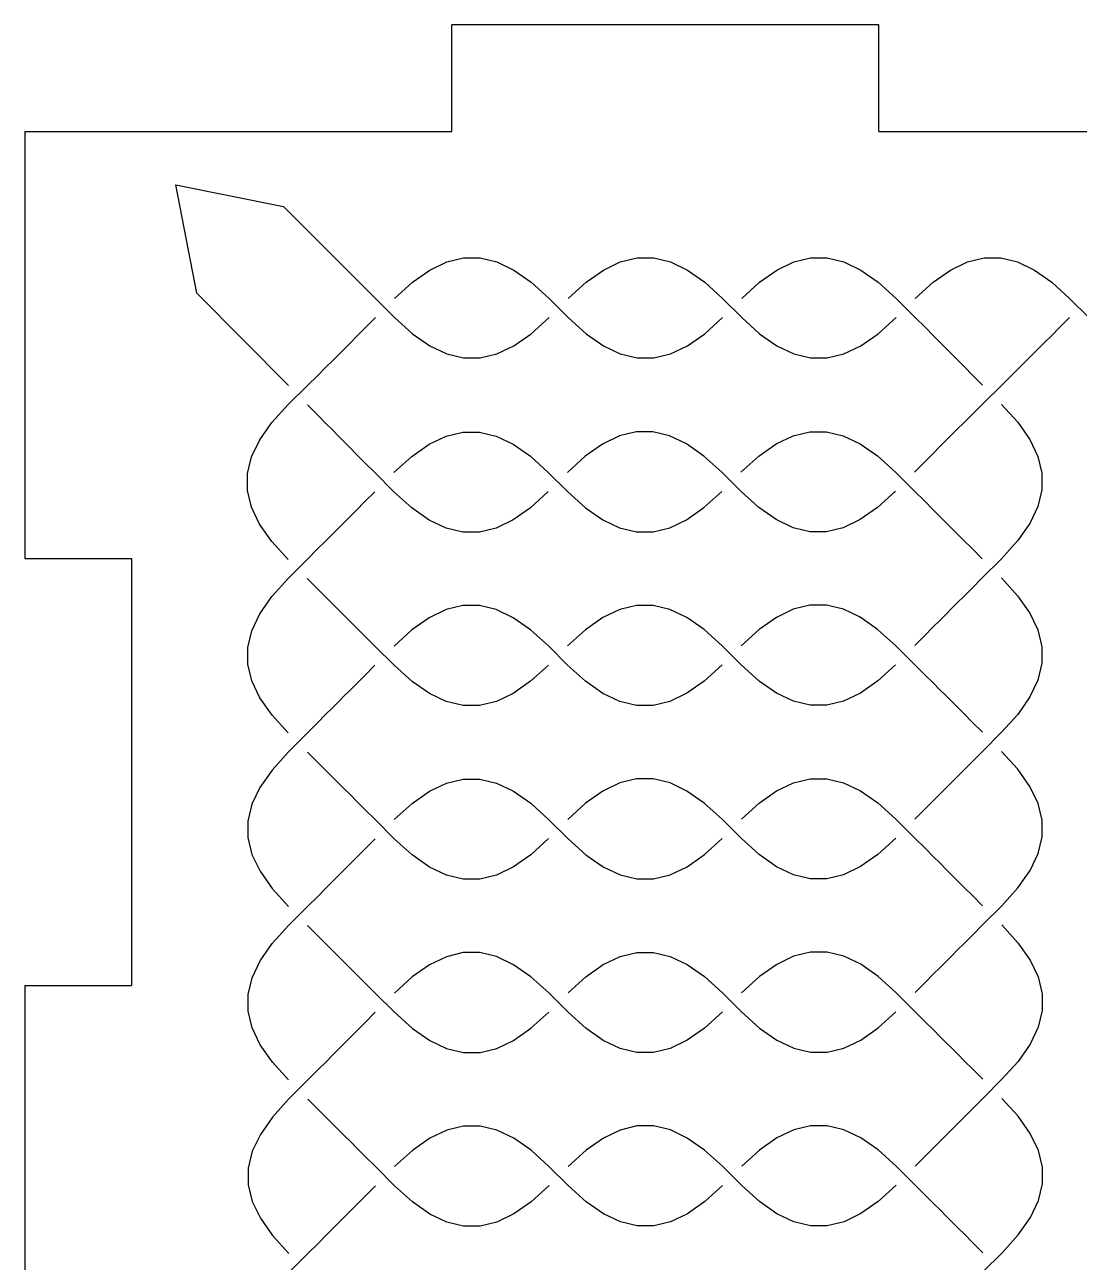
# Model space of a CAD drawing. Extents: x -112 to 112, y -170 to 170.
# Drawn here: x -111.8 to -56.9, y 105.8 to 170.2 of the extents above; entities that cross this region are included whole.
import ezdxf

# ---------------------------------------------------------------- set-up
doc = ezdxf.new("R2010")
doc.units = 0
doc.header["$MEASUREMENT"] = 0
doc.layers.get('0').update_dxf_attribs({"linetype": 'CONTINUOUS'})

msp = doc.modelspace()

# ---------------------------------------------------------------- linework, layer by layer
for p, q in [((-89.539, 164.626), (-89.539, 170.183)), ((-67.314, 170.183), (-89.539, 170.183)), ((-67.314, 164.626), (-67.314, 170.183)), ((-111.764, 164.626), (-89.539, 164.626)), ((-111.764, 164.626), (-111.764, 142.401)), ((-67.314, 164.626), (-45.089, 164.626)), ((-103.904, 161.842), (-98.304, 160.731)), ((-102.816, 156.216), (-103.904, 161.842)), ((-98.304, 160.731), (-93.514, 155.941)), ((-90.685, 157.414), (-89.803, 157.835)), ((-89.803, 157.835), (-88.933, 158.045)), ((-88.933, 158.045), (-88.067, 158.045)), ((-88.067, 158.045), (-87.197, 157.835)), ((-87.197, 157.835), (-86.315, 157.414)), ((-81.654, 157.414), (-80.772, 157.835)), ((-80.772, 157.835), (-79.902, 158.045)), ((-79.902, 158.045), (-79.036, 158.045)), ((-79.036, 158.045), (-78.166, 157.835)), ((-78.166, 157.835), (-77.284, 157.414)), ((-72.622, 157.414), (-71.741, 157.835)), ((-71.741, 157.835), (-70.871, 158.045)), ((-70.871, 158.045), (-70.005, 158.045)), ((-70.005, 158.045), (-69.135, 157.835)), ((-69.135, 157.835), (-68.253, 157.414)), ((-63.591, 157.414), (-62.709, 157.835)), ((-62.709, 157.835), (-61.84, 158.045)), ((-61.84, 158.045), (-60.974, 158.045)), ((-60.974, 158.045), (-60.104, 157.835)), ((-60.104, 157.835), (-59.222, 157.414)), ((-91.587, 156.783), (-90.685, 157.414)), ((-86.315, 157.414), (-85.413, 156.783)), ((-82.555, 156.783), (-81.654, 157.414)), ((-77.284, 157.414), (-76.382, 156.783)), ((-73.524, 156.783), (-72.622, 157.414)), ((-68.253, 157.414), (-67.351, 156.783)), ((-64.493, 156.783), (-63.591, 157.414)), ((-59.222, 157.414), (-58.32, 156.783)), ((-92.517, 155.941), (-91.587, 156.783)), ((-85.413, 156.783), (-84.483, 155.941)), ((-83.485, 155.941), (-82.555, 156.783)), ((-76.382, 156.783), (-75.452, 155.941)), ((-74.454, 155.941), (-73.524, 156.783)), ((-67.351, 156.783), (-66.421, 155.941)), ((-65.423, 155.941), (-64.493, 156.783)), ((-58.32, 156.783), (-57.39, 155.941)), ((-98.047, 151.407), (-102.816, 156.216)), ((-93.514, 155.941), (-92.517, 154.943)), ((-84.483, 155.941), (-83.485, 154.943)), ((-75.452, 155.941), (-74.454, 154.943)), ((-66.421, 155.941), (-65.423, 154.943)), ((-57.39, 155.941), (-56.392, 154.943)), ((-94.043, 154.414), (-93.514, 154.943)), ((-92.517, 154.943), (-91.587, 154.102)), ((-85.413, 154.102), (-84.483, 154.943)), ((-83.485, 154.943), (-82.555, 154.102)), ((-76.382, 154.102), (-75.452, 154.943)), ((-74.454, 154.943), (-73.524, 154.102)), ((-67.351, 154.102), (-66.421, 154.943)), ((-65.423, 154.943), (-64.899, 154.419)), ((-57.39, 154.943), (-57.918, 154.416)), ((-94.822, 153.631), (-94.469, 153.986)), ((-94.469, 153.986), (-94.043, 154.414)), ((-91.587, 154.102), (-90.685, 153.471)), ((-86.315, 153.471), (-85.413, 154.102)), ((-82.555, 154.102), (-81.654, 153.471)), ((-77.284, 153.471), (-76.382, 154.102)), ((-73.524, 154.102), (-72.622, 153.471)), ((-68.253, 153.471), (-67.351, 154.102)), ((-64.899, 154.419), (-64.475, 153.995)), ((-64.475, 153.995), (-64.124, 153.643)), ((-58.343, 153.99), (-58.697, 153.637)), ((-57.918, 154.416), (-58.343, 153.99)), ((-95.426, 153.022), (-95.131, 153.319)), ((-95.131, 153.319), (-94.822, 153.631)), ((-90.685, 153.471), (-89.803, 153.05)), ((-87.197, 153.05), (-86.315, 153.471)), ((-81.654, 153.471), (-80.772, 153.05)), ((-78.166, 153.05), (-77.284, 153.471)), ((-72.622, 153.471), (-71.741, 153.05)), ((-69.135, 153.05), (-68.253, 153.471)), ((-64.124, 153.643), (-63.816, 153.334)), ((-63.816, 153.334), (-63.524, 153.04)), ((-59.007, 153.327), (-59.302, 153.032)), ((-58.697, 153.637), (-59.007, 153.327)), ((-96.09, 152.356), (-95.736, 152.71)), ((-95.736, 152.71), (-95.426, 153.022)), ((-89.803, 153.05), (-88.933, 152.84)), ((-88.933, 152.84), (-88.067, 152.84)), ((-88.067, 152.84), (-87.197, 153.05)), ((-80.772, 153.05), (-79.902, 152.84)), ((-79.902, 152.84), (-79.036, 152.84)), ((-79.036, 152.84), (-78.166, 153.05)), ((-71.741, 153.05), (-70.871, 152.84)), ((-70.871, 152.84), (-70.005, 152.84)), ((-70.005, 152.84), (-69.135, 153.05)), ((-63.524, 153.04), (-63.217, 152.731)), ((-63.217, 152.731), (-62.867, 152.378)), ((-59.613, 152.723), (-59.967, 152.371)), ((-59.302, 153.032), (-59.613, 152.723)), ((-96.518, 151.93), (-96.09, 152.356)), ((-62.867, 152.378), (-62.445, 151.952)), ((-59.967, 152.371), (-60.395, 151.947)), ((-98.051, 150.409), (-97.049, 151.402)), ((-97.049, 151.402), (-96.518, 151.93)), ((-62.445, 151.952), (-61.922, 151.426)), ((-60.924, 151.421), (-61.926, 150.428)), ((-60.395, 151.947), (-60.924, 151.421)), ((-98.899, 149.479), (-98.051, 150.409)), ((-96.53, 149.876), (-97.053, 150.405)), ((-61.926, 150.428), (-62.456, 149.902)), ((-60.929, 150.424), (-60.091, 149.491)), ((-99.535, 148.576), (-98.899, 149.479)), ((-96.108, 149.449), (-96.53, 149.876)), ((-95.758, 149.094), (-96.108, 149.449)), ((-62.884, 149.477), (-63.239, 149.125)), ((-62.456, 149.902), (-62.884, 149.477)), ((-60.091, 149.491), (-59.463, 148.587)), ((-95.452, 148.783), (-95.758, 149.094)), ((-89.843, 148.769), (-88.973, 148.981)), ((-88.973, 148.981), (-88.107, 148.982)), ((-88.107, 148.982), (-87.237, 148.772)), ((-79.942, 148.99), (-80.812, 148.779)), ((-79.076, 148.991), (-79.942, 148.99)), ((-78.206, 148.781), (-79.076, 148.991)), ((-71.781, 148.788), (-70.911, 149)), ((-70.911, 149), (-70.045, 149)), ((-70.045, 149), (-69.175, 148.791)), ((-69.175, 148.791), (-68.293, 148.371)), ((-63.549, 148.815), (-63.845, 148.52)), ((-63.239, 149.125), (-63.549, 148.815)), ((-99.959, 147.692), (-99.535, 148.576)), ((-95.16, 148.487), (-95.452, 148.783)), ((-94.853, 148.176), (-95.16, 148.487)), ((-94.502, 147.823), (-94.853, 148.176)), ((-91.626, 147.716), (-90.724, 148.348)), ((-90.724, 148.348), (-89.843, 148.769)), ((-87.237, 148.772), (-86.355, 148.352)), ((-86.355, 148.352), (-85.452, 147.722)), ((-81.693, 148.357), (-82.594, 147.725)), ((-80.812, 148.779), (-81.693, 148.357)), ((-77.324, 148.362), (-78.206, 148.781)), ((-76.421, 147.731), (-77.324, 148.362)), ((-73.563, 147.734), (-72.662, 148.367)), ((-72.662, 148.367), (-71.781, 148.788)), ((-68.293, 148.371), (-67.39, 147.741)), ((-64.155, 148.21), (-64.508, 147.856)), ((-63.845, 148.52), (-64.155, 148.21)), ((-59.463, 148.587), (-59.044, 147.705)), ((-100.172, 146.818), (-99.959, 147.692)), ((-94.079, 147.398), (-94.502, 147.823)), ((-92.555, 146.873), (-91.626, 147.716)), ((-85.452, 147.722), (-84.521, 146.881)), ((-82.594, 147.725), (-83.524, 146.882)), ((-75.49, 146.891), (-76.421, 147.731)), ((-74.493, 146.892), (-73.563, 147.734)), ((-67.39, 147.741), (-66.459, 146.9)), ((-64.508, 147.856), (-64.934, 147.43)), ((-59.044, 147.705), (-58.836, 146.836)), ((-93.553, 146.872), (-94.079, 147.398)), ((-92.554, 145.875), (-93.553, 146.872)), ((-84.521, 146.881), (-83.523, 145.885)), ((-74.492, 145.894), (-75.49, 146.891)), ((-66.459, 146.9), (-65.46, 145.904)), ((-64.934, 147.43), (-65.461, 146.901)), ((-100.173, 145.949), (-100.172, 146.818)), ((-58.836, 146.836), (-58.837, 145.971)), ((-99.963, 145.075), (-100.173, 145.949)), ((-94.077, 145.348), (-93.551, 145.874)), ((-91.623, 145.035), (-92.554, 145.875)), ((-84.52, 145.884), (-85.449, 145.041)), ((-83.523, 145.885), (-82.592, 145.044)), ((-76.418, 145.051), (-75.489, 145.893)), ((-73.561, 145.053), (-74.492, 145.894)), ((-66.458, 145.902), (-67.387, 145.06)), ((-65.46, 145.904), (-64.934, 145.378)), ((-58.837, 145.971), (-59.048, 145.103)), ((-99.541, 144.189), (-99.963, 145.075)), ((-94.501, 144.923), (-94.077, 145.348)), ((-90.72, 144.404), (-91.623, 145.035)), ((-85.449, 145.041), (-86.351, 144.409)), ((-82.592, 145.044), (-81.689, 144.414)), ((-77.32, 144.418), (-76.418, 145.051)), ((-72.658, 144.423), (-73.561, 145.053)), ((-67.387, 145.06), (-68.289, 144.428)), ((-64.934, 145.378), (-64.509, 144.954)), ((-64.509, 144.954), (-64.156, 144.602)), ((-59.048, 145.103), (-59.47, 144.222)), ((-95.162, 144.261), (-94.853, 144.57)), ((-94.853, 144.57), (-94.501, 144.923)), ((-89.838, 143.985), (-90.72, 144.404)), ((-86.351, 144.409), (-87.232, 143.987)), ((-81.689, 144.414), (-80.807, 143.994)), ((-78.201, 143.997), (-77.32, 144.418)), ((-71.776, 144.003), (-72.658, 144.423)), ((-68.289, 144.428), (-69.17, 144.006)), ((-64.156, 144.602), (-63.847, 144.293)), ((-63.847, 144.293), (-63.552, 143.999)), ((-98.908, 143.284), (-99.541, 144.189)), ((-96.116, 143.304), (-95.764, 143.657)), ((-95.764, 143.657), (-95.456, 143.966)), ((-95.456, 143.966), (-95.162, 144.261)), ((-88.968, 143.775), (-89.838, 143.985)), ((-88.102, 143.776), (-88.968, 143.775)), ((-87.232, 143.987), (-88.102, 143.776)), ((-80.807, 143.994), (-79.937, 143.785)), ((-79.937, 143.785), (-79.071, 143.785)), ((-79.071, 143.785), (-78.201, 143.997)), ((-70.906, 143.794), (-71.776, 144.003)), ((-70.04, 143.795), (-70.906, 143.794)), ((-69.17, 144.006), (-70.04, 143.795)), ((-63.552, 143.999), (-63.243, 143.691)), ((-63.243, 143.691), (-62.891, 143.339)), ((-59.47, 144.222), (-60.1, 143.321)), ((-98.063, 142.352), (-98.908, 143.284)), ((-96.54, 142.879), (-96.116, 143.304)), ((-62.891, 143.339), (-62.466, 142.915)), ((-60.1, 143.321), (-60.941, 142.39)), ((-111.764, 142.401), (-106.208, 142.401)), ((-106.208, 142.401), (-106.208, 120.176)), ((-98.062, 141.354), (-97.066, 142.353)), ((-97.066, 142.353), (-96.54, 142.879)), ((-62.466, 142.915), (-61.939, 142.389)), ((-60.941, 142.39), (-61.938, 141.392)), ((-98.903, 140.423), (-98.062, 141.354)), ((-96.538, 140.83), (-97.065, 141.355)), ((-61.938, 141.392), (-62.463, 140.865)), ((-60.94, 141.393), (-60.098, 140.463)), ((-99.533, 139.52), (-98.903, 140.423)), ((-96.113, 140.405), (-96.538, 140.83)), ((-62.888, 140.44), (-63.239, 140.087)), ((-62.463, 140.865), (-62.888, 140.44)), ((-60.098, 140.463), (-59.466, 139.562)), ((-95.76, 140.053), (-96.113, 140.405)), ((-95.451, 139.745), (-95.76, 140.053)), ((-88.964, 139.949), (-89.833, 139.738)), ((-88.098, 139.95), (-88.964, 139.949)), ((-87.228, 139.741), (-88.098, 139.95)), ((-79.933, 139.959), (-80.802, 139.748)), ((-79.067, 139.96), (-79.933, 139.959)), ((-78.197, 139.75), (-79.067, 139.96)), ((-70.902, 139.968), (-71.771, 139.757)), ((-70.036, 139.969), (-70.902, 139.968)), ((-69.166, 139.76), (-70.036, 139.969)), ((-63.548, 139.778), (-63.842, 139.484)), ((-63.239, 140.087), (-63.548, 139.778)), ((-99.953, 138.638), (-99.533, 139.52)), ((-95.156, 139.451), (-95.451, 139.745)), ((-94.847, 139.142), (-95.156, 139.451)), ((-94.495, 138.79), (-94.847, 139.142)), ((-90.715, 139.316), (-91.616, 138.684)), ((-89.833, 139.738), (-90.715, 139.316)), ((-86.346, 139.321), (-87.228, 139.741)), ((-85.443, 138.691), (-86.346, 139.321)), ((-81.684, 139.326), (-82.585, 138.694)), ((-80.802, 139.748), (-81.684, 139.326)), ((-77.314, 139.33), (-78.197, 139.75)), ((-76.412, 138.7), (-77.314, 139.33)), ((-72.653, 139.335), (-73.554, 138.703)), ((-71.771, 139.757), (-72.653, 139.335)), ((-68.283, 139.34), (-69.166, 139.76)), ((-67.381, 138.71), (-68.283, 139.34)), ((-64.151, 139.174), (-64.502, 138.822)), ((-63.842, 139.484), (-64.151, 139.174)), ((-59.466, 139.562), (-59.044, 138.681)), ((-100.163, 137.768), (-99.953, 138.638)), ((-94.07, 138.366), (-94.495, 138.79)), ((-91.616, 138.684), (-92.545, 137.842)), ((-84.512, 137.85), (-85.443, 138.691)), ((-82.585, 138.694), (-83.514, 137.851)), ((-75.481, 137.86), (-76.412, 138.7)), ((-73.554, 138.703), (-74.483, 137.861)), ((-66.45, 137.869), (-67.381, 138.71)), ((-64.502, 138.822), (-64.927, 138.397)), ((-59.044, 138.681), (-58.833, 137.811)), ((-93.543, 137.841), (-94.07, 138.366)), ((-92.544, 136.844), (-93.543, 137.841)), ((-83.513, 136.854), (-84.512, 137.85)), ((-74.482, 136.863), (-75.481, 137.86)), ((-65.451, 136.872), (-66.45, 137.869)), ((-64.927, 138.397), (-65.452, 137.87)), ((-100.162, 136.902), (-100.163, 137.768)), ((-58.833, 137.811), (-58.832, 136.945)), ((-99.95, 136.033), (-100.162, 136.902)), ((-93.542, 136.843), (-94.068, 136.317)), ((-91.613, 136.004), (-92.544, 136.844)), ((-84.511, 136.852), (-85.44, 136.01)), ((-82.582, 136.013), (-83.513, 136.854)), ((-75.48, 136.862), (-76.409, 136.019)), ((-73.551, 136.022), (-74.482, 136.863)), ((-66.449, 136.871), (-67.378, 136.029)), ((-64.924, 136.347), (-65.451, 136.872)), ((-58.832, 136.945), (-59.041, 136.075)), ((-99.529, 135.151), (-99.95, 136.033)), ((-94.068, 136.317), (-94.492, 135.891)), ((-90.711, 135.373), (-91.613, 136.004)), ((-85.44, 136.01), (-86.341, 135.378)), ((-81.68, 135.383), (-82.582, 136.013)), ((-76.409, 136.019), (-77.31, 135.387)), ((-72.649, 135.392), (-73.551, 136.022)), ((-67.378, 136.029), (-68.279, 135.397)), ((-64.499, 135.923), (-64.924, 136.347)), ((-64.147, 135.571), (-64.499, 135.923)), ((-59.041, 136.075), (-59.461, 135.193)), ((-94.844, 135.539), (-95.152, 135.23)), ((-94.492, 135.891), (-94.844, 135.539)), ((-89.828, 134.953), (-90.711, 135.373)), ((-86.341, 135.378), (-87.223, 134.956)), ((-80.797, 134.963), (-81.68, 135.383)), ((-77.31, 135.387), (-78.192, 134.966)), ((-71.766, 134.972), (-72.649, 135.392)), ((-68.279, 135.397), (-69.161, 134.975)), ((-63.838, 135.262), (-64.147, 135.571)), ((-98.897, 134.25), (-99.529, 135.151)), ((-95.755, 134.626), (-96.107, 134.273)), ((-95.446, 134.935), (-95.755, 134.626)), ((-95.152, 135.23), (-95.446, 134.935)), ((-88.958, 134.744), (-89.828, 134.953)), ((-88.093, 134.745), (-88.958, 134.744)), ((-87.223, 134.956), (-88.093, 134.745)), ((-79.927, 134.753), (-80.797, 134.963)), ((-79.061, 134.754), (-79.927, 134.753)), ((-78.192, 134.966), (-79.061, 134.754)), ((-70.896, 134.763), (-71.766, 134.972)), ((-70.03, 134.764), (-70.896, 134.763)), ((-69.161, 134.975), (-70.03, 134.764)), ((-63.543, 134.968), (-63.838, 135.262)), ((-63.234, 134.66), (-63.543, 134.968)), ((-62.881, 134.308), (-63.234, 134.66)), ((-59.461, 135.193), (-60.091, 134.29)), ((-98.054, 133.321), (-98.897, 134.25)), ((-96.107, 134.273), (-96.531, 133.848)), ((-62.456, 133.884), (-62.881, 134.308)), ((-60.091, 134.29), (-60.932, 133.359)), ((-96.531, 133.848), (-97.056, 133.322)), ((-61.93, 133.358), (-62.456, 133.884)), ((-60.932, 133.359), (-61.929, 132.361)), ((-97.056, 133.322), (-98.053, 132.323)), ((-98.053, 132.323), (-98.893, 131.392)), ((-96.529, 131.798), (-97.055, 132.324)), ((-61.929, 132.361), (-62.454, 131.834)), ((-60.088, 131.432), (-60.931, 132.361)), ((-96.104, 131.374), (-96.529, 131.798)), ((-62.878, 131.409), (-63.23, 131.056)), ((-62.454, 131.834), (-62.878, 131.409)), ((-59.456, 130.531), (-60.088, 131.432)), ((-98.893, 131.392), (-99.524, 130.489)), ((-95.751, 131.022), (-96.104, 131.374)), ((-95.442, 130.714), (-95.751, 131.022)), ((-89.824, 130.707), (-88.954, 130.918)), ((-88.954, 130.918), (-88.088, 130.919)), ((-88.088, 130.919), (-87.218, 130.71)), ((-79.923, 130.928), (-80.793, 130.717)), ((-79.058, 130.929), (-79.923, 130.928)), ((-78.187, 130.719), (-79.058, 130.929)), ((-71.762, 130.726), (-70.892, 130.937)), ((-70.892, 130.937), (-70.026, 130.938)), ((-70.026, 130.938), (-69.156, 130.729)), ((-63.23, 131.056), (-63.539, 130.747)), ((-99.524, 130.489), (-99.944, 129.607)), ((-95.147, 130.42), (-95.442, 130.714)), ((-94.838, 130.111), (-95.147, 130.42)), ((-94.485, 129.759), (-94.838, 130.111)), ((-91.607, 129.653), (-90.705, 130.285)), ((-90.705, 130.285), (-89.824, 130.707)), ((-87.218, 130.71), (-86.336, 130.29)), ((-86.336, 130.29), (-85.433, 129.66)), ((-81.674, 130.295), (-82.576, 129.663)), ((-80.793, 130.717), (-81.674, 130.295)), ((-77.305, 130.299), (-78.187, 130.719)), ((-76.402, 129.669), (-77.305, 130.299)), ((-73.545, 129.672), (-72.643, 130.304)), ((-72.643, 130.304), (-71.762, 130.726)), ((-69.156, 130.729), (-68.274, 130.309)), ((-68.274, 130.309), (-67.371, 129.679)), ((-64.141, 130.143), (-64.493, 129.791)), ((-63.833, 130.452), (-64.141, 130.143)), ((-63.539, 130.747), (-63.833, 130.452)), ((-59.034, 129.65), (-59.456, 130.531)), ((-99.944, 129.607), (-100.153, 128.737)), ((-94.06, 129.335), (-94.485, 129.759)), ((-92.536, 128.811), (-91.607, 129.653)), ((-85.433, 129.66), (-84.503, 128.819)), ((-82.576, 129.663), (-83.505, 128.82)), ((-75.472, 128.829), (-76.402, 129.669)), ((-74.474, 128.83), (-73.545, 129.672)), ((-67.371, 129.679), (-66.44, 128.838)), ((-64.493, 129.791), (-64.917, 129.366)), ((-58.823, 128.78), (-59.034, 129.65)), ((-93.534, 128.81), (-94.06, 129.335)), ((-74.473, 127.832), (-75.472, 128.829)), ((-66.44, 128.838), (-65.442, 127.841)), ((-64.917, 129.366), (-65.443, 128.839)), ((-100.153, 128.737), (-100.152, 127.871)), ((-92.535, 127.813), (-93.534, 128.81)), ((-84.503, 128.819), (-83.504, 127.822)), ((-58.822, 127.914), (-58.823, 128.78)), ((-100.152, 127.871), (-99.941, 127.001)), ((-94.058, 127.285), (-93.533, 127.812)), ((-91.604, 126.972), (-92.535, 127.813)), ((-84.502, 127.821), (-85.431, 126.979)), ((-83.504, 127.822), (-82.573, 126.982)), ((-76.4, 126.988), (-75.47, 127.831)), ((-73.542, 126.991), (-74.473, 127.832)), ((-66.439, 127.84), (-67.369, 126.998)), ((-65.442, 127.841), (-64.915, 127.316)), ((-59.032, 127.044), (-58.822, 127.914)), ((-99.941, 127.001), (-99.519, 126.12)), ((-94.482, 126.86), (-94.058, 127.285)), ((-90.701, 126.342), (-91.604, 126.972)), ((-85.431, 126.979), (-86.332, 126.347)), ((-82.573, 126.982), (-81.67, 126.352)), ((-77.301, 126.356), (-76.4, 126.988)), ((-72.639, 126.361), (-73.542, 126.991)), ((-67.369, 126.998), (-68.27, 126.366)), ((-64.915, 127.316), (-64.49, 126.892)), ((-64.49, 126.892), (-64.137, 126.54)), ((-59.452, 126.162), (-59.032, 127.044)), ((-95.143, 126.199), (-94.834, 126.508)), ((-94.834, 126.508), (-94.482, 126.86)), ((-89.819, 125.922), (-90.701, 126.342)), ((-86.332, 126.347), (-87.214, 125.925)), ((-81.67, 126.352), (-80.788, 125.932)), ((-78.182, 125.935), (-77.301, 126.356)), ((-71.757, 125.941), (-72.639, 126.361)), ((-68.27, 126.366), (-69.151, 125.944)), ((-64.137, 126.54), (-63.828, 126.231)), ((-99.519, 126.12), (-98.887, 125.219)), ((-95.745, 125.595), (-95.437, 125.904)), ((-95.437, 125.904), (-95.143, 126.199)), ((-88.949, 125.713), (-89.819, 125.922)), ((-88.083, 125.714), (-88.949, 125.713)), ((-87.214, 125.925), (-88.083, 125.714)), ((-80.788, 125.932), (-79.918, 125.722)), ((-79.918, 125.722), (-79.052, 125.723)), ((-79.052, 125.723), (-78.182, 125.935)), ((-70.887, 125.732), (-71.757, 125.941)), ((-70.021, 125.733), (-70.887, 125.732)), ((-69.151, 125.944), (-70.021, 125.733)), ((-63.828, 126.231), (-63.534, 125.937)), ((-63.534, 125.937), (-63.224, 125.629)), ((-63.224, 125.629), (-62.872, 125.277)), ((-60.082, 125.259), (-59.452, 126.162)), ((-98.887, 125.219), (-98.045, 124.29)), ((-96.521, 124.817), (-96.097, 125.242)), ((-96.097, 125.242), (-95.745, 125.595)), ((-62.872, 125.277), (-62.447, 124.853)), ((-60.922, 124.328), (-60.082, 125.259)), ((-97.047, 124.291), (-96.521, 124.817)), ((-62.447, 124.853), (-61.92, 124.327)), ((-61.919, 123.329), (-60.922, 124.328)), ((-98.044, 123.292), (-97.047, 124.291)), ((-98.884, 122.361), (-98.044, 123.292)), ((-97.046, 123.293), (-96.519, 122.767)), ((-62.445, 122.803), (-61.919, 123.329)), ((-60.921, 123.33), (-60.079, 122.401)), ((-96.519, 122.767), (-96.094, 122.343)), ((-62.869, 122.378), (-62.445, 122.803)), ((-60.079, 122.401), (-59.447, 121.5)), ((-99.514, 121.458), (-98.884, 122.361)), ((-96.094, 122.343), (-95.742, 121.991)), ((-95.742, 121.991), (-95.432, 121.683)), ((-88.945, 121.887), (-89.815, 121.676)), ((-88.079, 121.888), (-88.945, 121.887)), ((-87.209, 121.679), (-88.079, 121.888)), ((-80.783, 121.685), (-79.914, 121.897)), ((-79.914, 121.897), (-79.048, 121.898)), ((-79.048, 121.898), (-78.178, 121.688)), ((-70.883, 121.906), (-71.752, 121.695)), ((-70.017, 121.907), (-70.883, 121.906)), ((-69.147, 121.698), (-70.017, 121.907)), ((-63.529, 121.716), (-63.221, 122.025)), ((-63.221, 122.025), (-62.869, 122.378)), ((-99.934, 120.576), (-99.514, 121.458)), ((-95.432, 121.683), (-95.138, 121.389)), ((-95.138, 121.389), (-94.829, 121.08)), ((-90.696, 121.254), (-91.597, 120.622)), ((-89.815, 121.676), (-90.696, 121.254)), ((-86.327, 121.259), (-87.209, 121.679)), ((-85.424, 120.629), (-86.327, 121.259)), ((-82.566, 120.632), (-81.665, 121.264)), ((-81.665, 121.264), (-80.783, 121.685)), ((-78.178, 121.688), (-77.296, 121.268)), ((-77.296, 121.268), (-76.393, 120.638)), ((-72.634, 121.273), (-73.535, 120.641)), ((-71.752, 121.695), (-72.634, 121.273)), ((-68.265, 121.278), (-69.147, 121.698)), ((-67.362, 120.648), (-68.265, 121.278)), ((-64.484, 120.76), (-64.132, 121.112)), ((-64.132, 121.112), (-63.823, 121.421)), ((-63.823, 121.421), (-63.529, 121.716)), ((-59.447, 121.5), (-59.025, 120.619)), ((-100.144, 119.706), (-99.934, 120.576)), ((-94.829, 121.08), (-94.476, 120.728)), ((-94.476, 120.728), (-94.051, 120.304)), ((-91.597, 120.622), (-92.526, 119.78)), ((-84.493, 119.788), (-85.424, 120.629)), ((-83.495, 119.789), (-82.566, 120.632)), ((-76.393, 120.638), (-75.462, 119.798)), ((-73.535, 120.641), (-74.464, 119.799)), ((-66.431, 119.807), (-67.362, 120.648)), ((-64.908, 120.334), (-64.484, 120.76)), ((-59.025, 120.619), (-58.814, 119.749)), ((-111.764, 120.176), (-106.208, 120.176)), ((-111.764, 120.176), (-111.764, 97.951)), ((-94.051, 120.304), (-93.524, 119.779)), ((-65.432, 118.81), (-66.431, 119.807)), ((-65.433, 119.808), (-64.908, 120.334)), ((-100.143, 118.84), (-100.144, 119.706)), ((-93.524, 119.779), (-92.526, 118.782)), ((-83.494, 118.791), (-84.493, 119.788)), ((-75.462, 119.798), (-74.463, 118.801)), ((-58.814, 119.749), (-58.813, 118.883)), ((-99.931, 117.97), (-100.143, 118.84)), ((-93.523, 118.781), (-94.049, 118.254)), ((-92.526, 118.782), (-91.595, 117.941)), ((-85.421, 117.948), (-84.492, 118.79)), ((-82.564, 117.951), (-83.494, 118.791)), ((-75.461, 118.8), (-76.39, 117.957)), ((-74.463, 118.801), (-73.532, 117.96)), ((-67.359, 117.967), (-66.43, 118.809)), ((-64.906, 118.285), (-65.432, 118.81)), ((-58.813, 118.883), (-59.022, 118.013)), ((-99.51, 117.089), (-99.931, 117.97)), ((-94.049, 118.254), (-94.473, 117.829)), ((-91.595, 117.941), (-90.692, 117.311)), ((-86.323, 117.316), (-85.421, 117.948)), ((-81.661, 117.321), (-82.564, 117.951)), ((-76.39, 117.957), (-77.291, 117.325)), ((-73.532, 117.96), (-72.63, 117.33)), ((-68.26, 117.335), (-67.359, 117.967)), ((-64.481, 117.861), (-64.906, 118.285)), ((-59.022, 118.013), (-59.442, 117.131)), ((-94.825, 117.477), (-95.133, 117.167)), ((-94.473, 117.829), (-94.825, 117.477)), ((-90.692, 117.311), (-89.81, 116.891)), ((-87.204, 116.894), (-86.323, 117.316)), ((-80.779, 116.901), (-81.661, 117.321)), ((-77.291, 117.325), (-78.173, 116.903)), ((-72.63, 117.33), (-71.747, 116.91)), ((-69.142, 116.913), (-68.26, 117.335)), ((-64.128, 117.509), (-64.481, 117.861)), ((-63.819, 117.2), (-64.128, 117.509)), ((-98.878, 116.188), (-99.51, 117.089)), ((-95.427, 116.873), (-95.736, 116.564)), ((-95.133, 117.167), (-95.427, 116.873)), ((-89.81, 116.891), (-88.939, 116.682)), ((-88.939, 116.682), (-88.074, 116.683)), ((-88.074, 116.683), (-87.204, 116.894)), ((-79.908, 116.691), (-80.779, 116.901)), ((-79.043, 116.692), (-79.908, 116.691)), ((-78.173, 116.903), (-79.043, 116.692)), ((-71.747, 116.91), (-70.877, 116.701)), ((-70.877, 116.701), (-70.012, 116.702)), ((-70.012, 116.702), (-69.142, 116.913)), ((-63.524, 116.906), (-63.819, 117.2)), ((-63.215, 116.598), (-63.524, 116.906)), ((-62.862, 116.246), (-63.215, 116.598)), ((-59.442, 117.131), (-60.072, 116.228)), ((-98.035, 115.258), (-98.878, 116.188)), ((-96.088, 116.211), (-96.512, 115.786)), ((-95.736, 116.564), (-96.088, 116.211)), ((-62.437, 115.822), (-62.862, 116.246)), ((-60.072, 116.228), (-60.913, 115.297)), ((-96.512, 115.786), (-97.037, 115.259)), ((-61.911, 115.296), (-62.437, 115.822)), ((-60.913, 115.297), (-61.91, 114.298)), ((-97.037, 115.259), (-98.034, 114.261)), ((-98.034, 114.261), (-98.875, 113.33)), ((-96.51, 113.736), (-97.036, 114.262)), ((-61.91, 114.298), (-62.435, 113.772)), ((-60.069, 113.37), (-60.912, 114.299)), ((-96.085, 113.312), (-96.51, 113.736)), ((-62.435, 113.772), (-62.859, 113.347)), ((-59.437, 112.469), (-60.069, 113.37)), ((-98.875, 113.33), (-99.505, 112.427)), ((-95.732, 112.96), (-96.085, 113.312)), ((-95.423, 112.652), (-95.732, 112.96)), ((-88.936, 112.856), (-89.805, 112.645)), ((-88.07, 112.857), (-88.936, 112.856)), ((-87.2, 112.648), (-88.07, 112.857)), ((-79.905, 112.866), (-80.774, 112.654)), ((-79.039, 112.867), (-79.905, 112.866)), ((-78.169, 112.657), (-79.039, 112.867)), ((-70.873, 112.875), (-71.743, 112.664)), ((-70.008, 112.876), (-70.873, 112.875)), ((-69.137, 112.666), (-70.008, 112.876)), ((-63.211, 112.994), (-63.52, 112.685)), ((-62.859, 113.347), (-63.211, 112.994)), ((-99.505, 112.427), (-99.925, 111.545)), ((-95.128, 112.358), (-95.423, 112.652)), ((-94.819, 112.049), (-95.128, 112.358)), ((-90.687, 112.223), (-91.588, 111.591)), ((-89.805, 112.645), (-90.687, 112.223)), ((-86.317, 112.228), (-87.2, 112.648)), ((-85.415, 111.598), (-86.317, 112.228)), ((-81.656, 112.233), (-82.557, 111.601)), ((-80.774, 112.654), (-81.656, 112.233)), ((-77.286, 112.237), (-78.169, 112.657)), ((-76.384, 111.607), (-77.286, 112.237)), ((-72.624, 112.242), (-73.526, 111.61)), ((-71.743, 112.664), (-72.624, 112.242)), ((-68.255, 112.247), (-69.137, 112.666)), ((-67.353, 111.616), (-68.255, 112.247)), ((-64.122, 112.081), (-64.474, 111.728)), ((-63.814, 112.39), (-64.122, 112.081)), ((-63.52, 112.685), (-63.814, 112.39)), ((-59.016, 111.587), (-59.437, 112.469)), ((-99.925, 111.545), (-100.134, 110.675)), ((-94.467, 111.697), (-94.819, 112.049)), ((-94.042, 111.273), (-94.467, 111.697)), ((-91.588, 111.591), (-92.517, 110.749)), ((-84.484, 110.757), (-85.415, 111.598)), ((-82.557, 111.601), (-83.486, 110.758)), ((-75.453, 110.766), (-76.384, 111.607)), ((-73.526, 111.61), (-74.455, 110.767)), ((-66.422, 110.776), (-67.353, 111.616)), ((-64.474, 111.728), (-64.898, 111.303)), ((-58.804, 110.718), (-59.016, 111.587)), ((-93.515, 110.748), (-94.042, 111.273)), ((-64.898, 111.303), (-65.424, 110.777)), ((-100.134, 110.675), (-100.133, 109.809)), ((-92.516, 109.751), (-93.515, 110.748)), ((-83.485, 109.76), (-84.484, 110.757)), ((-74.454, 109.77), (-75.453, 110.766)), ((-65.423, 109.779), (-66.422, 110.776)), ((-58.803, 109.852), (-58.804, 110.718)), ((-100.133, 109.809), (-99.922, 108.939)), ((-93.514, 109.75), (-94.039, 109.223)), ((-91.585, 108.91), (-92.516, 109.751)), ((-84.483, 109.759), (-85.412, 108.917)), ((-82.554, 108.92), (-83.485, 109.76)), ((-75.452, 109.769), (-76.381, 108.926)), ((-73.523, 108.929), (-74.454, 109.77)), ((-66.421, 109.778), (-67.35, 108.935)), ((-64.896, 109.254), (-65.423, 109.779)), ((-59.013, 108.982), (-58.803, 109.852)), ((-99.922, 108.939), (-99.5, 108.058)), ((-94.039, 109.223), (-94.464, 108.798)), ((-90.683, 108.28), (-91.585, 108.91)), ((-85.412, 108.917), (-86.313, 108.285)), ((-81.651, 108.289), (-82.554, 108.92)), ((-76.381, 108.926), (-77.282, 108.294)), ((-72.62, 108.299), (-73.523, 108.929)), ((-67.35, 108.935), (-68.251, 108.303)), ((-64.471, 108.829), (-64.896, 109.254)), ((-59.433, 108.1), (-59.013, 108.982)), ((-94.815, 108.446), (-95.124, 108.136)), ((-94.464, 108.798), (-94.815, 108.446)), ((-89.8, 107.86), (-90.683, 108.28)), ((-86.313, 108.285), (-87.195, 107.863)), ((-80.769, 107.87), (-81.651, 108.289)), ((-77.282, 108.294), (-78.164, 107.872)), ((-71.738, 107.879), (-72.62, 108.299)), ((-68.251, 108.303), (-69.132, 107.882)), ((-64.119, 108.478), (-64.471, 108.829)), ((-63.809, 108.169), (-64.119, 108.478)), ((-99.5, 108.058), (-98.868, 107.156)), ((-95.418, 107.842), (-95.727, 107.533)), ((-95.124, 108.136), (-95.418, 107.842)), ((-88.93, 107.651), (-89.8, 107.86)), ((-88.064, 107.652), (-88.93, 107.651)), ((-87.195, 107.863), (-88.064, 107.652)), ((-79.899, 107.66), (-80.769, 107.87)), ((-79.033, 107.661), (-79.899, 107.66)), ((-78.164, 107.872), (-79.033, 107.661)), ((-70.868, 107.67), (-71.738, 107.879)), ((-70.002, 107.67), (-70.868, 107.67)), ((-69.132, 107.882), (-70.002, 107.67)), ((-63.515, 107.875), (-63.809, 108.169)), ((-63.206, 107.566), (-63.515, 107.875)), ((-60.063, 107.197), (-59.433, 108.1)), ((-98.868, 107.156), (-98.026, 106.227)), ((-96.078, 107.18), (-96.503, 106.755)), ((-95.727, 107.533), (-96.078, 107.18)), ((-62.853, 107.215), (-63.206, 107.566)), ((-62.428, 106.79), (-62.853, 107.215)), ((-60.904, 106.266), (-60.063, 107.197)), ((-96.503, 106.755), (-97.028, 106.228)), ((-61.901, 106.265), (-62.428, 106.79)), ((-97.028, 106.228), (-98.025, 105.23)), ((-61.9, 105.267), (-60.904, 106.266))]:
    msp.add_line(p, q)

doc.saveas('drawing.dxf')
